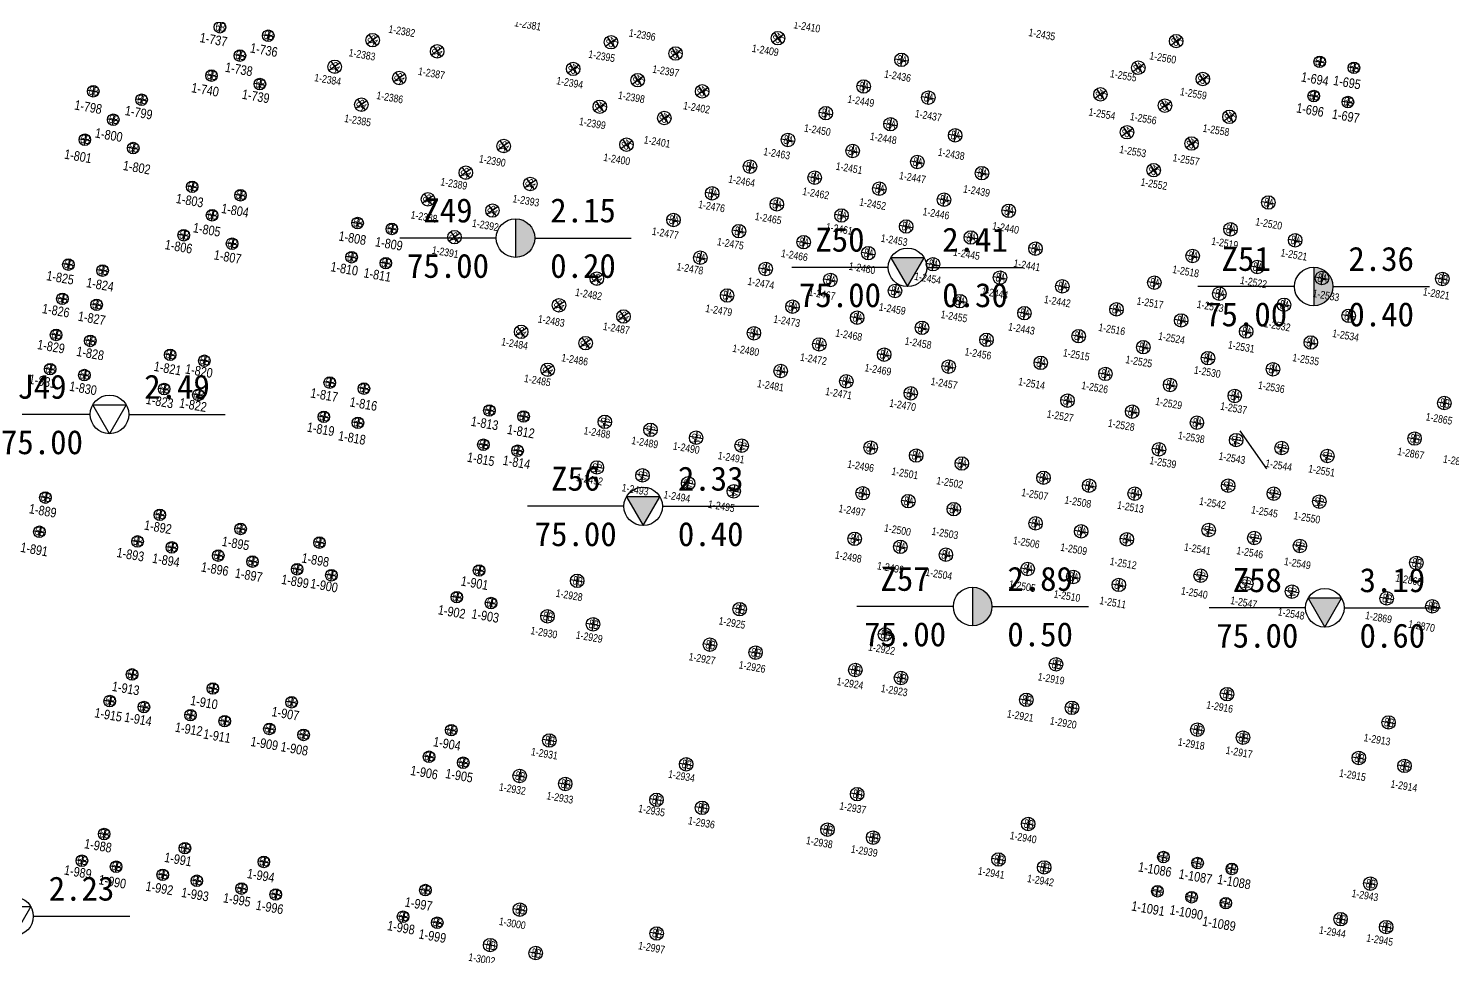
# Model space of a CAD drawing. Header units: millimetres. Extents: x 274830 to 6381169, y -2686084 to 432211.
# Drawn here: x 275104 to 275177.8, y 143303 to 143351.1 of the extents above; entities that cross this region are included whole.
import ezdxf
from ezdxf.enums import TextEntityAlignment as Align

# ---------------------------------------------------------------- set-up
doc = ezdxf.new("R2010")
doc.units = ezdxf.units.MM
doc.linetypes.add('DASHED2', pattern=[0.375, 0.25, -0.125])
for name, color, linetype in [('00-TKSXK', 7, 'Continuous'), ('800桩', 7, 'Continuous'), ('HOLE', 1, 'Continuous'), ('S-FUND-PILE', 11, 'Continuous')]:
    doc.layers.add(name, color=color, linetype=linetype)
doc.layers.add('_0', color=7, linetype='Continuous', lineweight=9)
doc.layers.add('ZBH', color=3, linetype='DASHED2', lineweight=20)
doc.styles.add('ST', font='')
doc.styles.add('ZBH', font='Arial', dxfattribs={"width": 0.8})
doc.styles.add('黑体', font='', dxfattribs={"width": 0.8})
doc.styles.get('ST').set_extended_font_data('SimSun')
doc.styles.get('黑体').set_extended_font_data('Microsoft YaHei')

# ---------------------------------------------------------------- blocks, each defined once
blk = doc.blocks.new('20221107.10265900')
at = {"layer": 'S-FUND-PILE'}
for p, q in [((555, 905), (555, 205)), ((205, 555), (905, 555))]:
    blk.add_line(p, q, dxfattribs=at)
blk.add_circle((555, 555), 350, dxfattribs=at)
at = {"layer": 'S-FUND-PILE', "style": '黑体', "width": 0.7}
blk.add_text('8A', height=450, dxfattribs=at).set_placement((342, 342))
blk = doc.blocks.new('456855')
at = {"layer": 'S-FUND-PILE'}
for p, q in [((895805, 756805), (895805, 756205)), ((897605, 756805), (897605, 756205)), ((888043, 756037), (888538, 756532)), ((888043, 756532), (888538, 756037)), ((895505, 756505), (896105, 756505)), ((897305, 756505), (897905, 756505)), ((886346, 754340), (886841, 754835)), ((886346, 754835), (886841, 754340)), ((889740, 754340), (890235, 754835)), ((889740, 754835), (890235, 754340)), ((895505, 754705), (896105, 754705)), ((895805, 755005), (895805, 754405)), ((897305, 754705), (897905, 754705)), ((897605, 755005), (897605, 754405)), ((867678, 752643), (868173, 753138)), ((867678, 753138), (868173, 752643)), ((874431, 753233), (874431, 752533)), ((884649, 752643), (885143, 753138)), ((884649, 753138), (885143, 752643)), ((888043, 752643), (888538, 753138)), ((888043, 753138), (888538, 752643)), ((891437, 752643), (891932, 753138)), ((891437, 753138), (891932, 752643)), ((874081, 752883), (874781, 752883)), ((872734, 751536), (872734, 750836)), ((876136, 751543), (876136, 750843)), ((859193, 750946), (859688, 751441)), ((859193, 751441), (859688, 750946)), ((862587, 750946), (863082, 751441)), ((862587, 751441), (863082, 750946)), ((872384, 751186), (873084, 751186)), ((875786, 751193), (876486, 751193)), ((886346, 750946), (886841, 751441)), ((886346, 751441), (886841, 750946)), ((889740, 750946), (890235, 751441)), ((889740, 751441), (890235, 750946)), ((846995, 749426), (847490, 748931)), ((847490, 749426), (846995, 748931)), ((850390, 749426), (850885, 748931)), ((850885, 749426), (850390, 748931)), ((857496, 749249), (857991, 749744)), ((857496, 749744), (857991, 749249)), ((860890, 749249), (861385, 749744)), ((860890, 749744), (861385, 749249)), ((864284, 749249), (864779, 749744)), ((864284, 749744), (864779, 749249)), ((870688, 749483), (871388, 749483)), ((871038, 749833), (871038, 749133)), ((874089, 749496), (874789, 749496)), ((874439, 749846), (874439, 749146)), ((877490, 749503), (878190, 749503)), ((877840, 749853), (877840, 749153)), ((888043, 749249), (888538, 749744)), ((888043, 749744), (888538, 749249)), ((839332, 748777), (839332, 748177)), ((841877, 748777), (841877, 748177)), ((894086, 748863), (894786, 748863)), ((894436, 749213), (894436, 748513)), ((841577, 748477), (842177, 748477)), ((859193, 747552), (859688, 748047)), ((859193, 748047), (859688, 747552)), ((862587, 747552), (863082, 748047)), ((862587, 748047), (863082, 747552)), ((869341, 748131), (869341, 747431)), ((872742, 748143), (872742, 747443)), ((876143, 748156), (876143, 747456)), ((879545, 748164), (879545, 747464)), ((840305, 747205), (840905, 747205)), ((840605, 747505), (840605, 746905)), ((845298, 747729), (845793, 747234)), ((845793, 747729), (845298, 747234)), ((848692, 747729), (849187, 747234)), ((849187, 747729), (848692, 747234)), ((868991, 747781), (869691, 747781)), ((872392, 747793), (873092, 747793)), ((875793, 747806), (876493, 747806)), ((879195, 747814), (879895, 747814)), ((892390, 747161), (893090, 747161)), ((892740, 747511), (892740, 746811)), ((895791, 747174), (896491, 747174)), ((896141, 747524), (896141, 746824)), ((867645, 746428), (867645, 745728)), ((871046, 746441), (871046, 745741)), ((874447, 746454), (874447, 745754)), ((877848, 746467), (877848, 745767)), ((881249, 746474), (881249, 745774)), ((903654, 746512), (904354, 746512)), ((904004, 746862), (904004, 746162)), ((839032, 745932), (839632, 745932)), ((839332, 746232), (839332, 745632)), ((841577, 745932), (842177, 745932)), ((841877, 746232), (841877, 745632)), ((846995, 746032), (847490, 745537)), ((847490, 746032), (846995, 745537)), ((860890, 745855), (861385, 746350)), ((860890, 746350), (861385, 745855)), ((867295, 746078), (867995, 746078)), ((870696, 746091), (871396, 746091)), ((874097, 746104), (874797, 746104)), ((877498, 746117), (878198, 746117)), ((880899, 746124), (881599, 746124)), ((891043, 745808), (891043, 745108)), ((894444, 745821), (894444, 745121)), ((897845, 745834), (897845, 745134)), ((854632, 745184), (855127, 744689)), ((855127, 745184), (854632, 744689)), ((890693, 745458), (891393, 745458)), ((894094, 745471), (894794, 745471)), ((897495, 745484), (898195, 745484)), ((833433, 744377), (833433, 743777)), ((835978, 744377), (835978, 743777)), ((865598, 744376), (866298, 744376)), ((865948, 744726), (865948, 744026)), ((868999, 744389), (869699, 744389)), ((869349, 744739), (869349, 744039)), ((872400, 744401), (873100, 744401)), ((872750, 744751), (872750, 744051)), ((875801, 744414), (876501, 744414)), ((876151, 744764), (876151, 744064)), ((879202, 744427), (879902, 744427)), ((879552, 744777), (879552, 744077)), ((882604, 744435), (883304, 744435)), ((882954, 744785), (882954, 744085)), ((899549, 744144), (899549, 743444)), ((833133, 744077), (833733, 744077)), ((835678, 744077), (836278, 744077)), ((852935, 743486), (853430, 742991)), ((853430, 743486), (852935, 742991)), ((856329, 743487), (856824, 742992)), ((856824, 743487), (856329, 742992)), ((888979, 743756), (889679, 743756)), ((889329, 744106), (889329, 743406)), ((892397, 743769), (893097, 743769)), ((892747, 744119), (892747, 743419)), ((895798, 743782), (896498, 743782)), ((896148, 744132), (896148, 743432)), ((899199, 743794), (899899, 743794)), ((834406, 742804), (835006, 742804)), ((834706, 743104), (834706, 742504)), ((863862, 742673), (864562, 742673)), ((864212, 743023), (864212, 742323)), ((867302, 742686), (868002, 742686)), ((867652, 743036), (867652, 742336)), ((870704, 742699), (871404, 742699)), ((871054, 743049), (871054, 742349)), ((874105, 742712), (874805, 742712)), ((874455, 743062), (874455, 742362)), ((877506, 742725), (878206, 742725)), ((877856, 743075), (877856, 742375)), ((881398, 742991), (881398, 742291)), ((884308, 742745), (885008, 742745)), ((884658, 743095), (884658, 742395)), ((881048, 742641), (881748, 742641)), ((887282, 742053), (887982, 742053)), ((887632, 742403), (887632, 741703)), ((890683, 742066), (891383, 742066)), ((891033, 742416), (891033, 741716)), ((894102, 742079), (894802, 742079)), ((894452, 742429), (894452, 741729)), ((897503, 742092), (898203, 742092)), ((897853, 742442), (897853, 741742)), ((833133, 741532), (833733, 741532)), ((833433, 741832), (833433, 741232)), ((835678, 741532), (836278, 741532)), ((835978, 741832), (835978, 741232)), ((851238, 741789), (851733, 741294)), ((851733, 741789), (851238, 741294)), ((854632, 741789), (855127, 741294)), ((855127, 741789), (854632, 741294)), ((865917, 741334), (865917, 740634)), ((869357, 741346), (869357, 740646)), ((872758, 741359), (872758, 740659)), ((876159, 741372), (876159, 740672)), ((879561, 741430), (879561, 740730)), ((882962, 741392), (882962, 740692)), ((865567, 740984), (866267, 740984)), ((869007, 740996), (869707, 740996)), ((872408, 741009), (873108, 741009)), ((875809, 741022), (876509, 741022)), ((879211, 741080), (879911, 741080)), ((882612, 741042), (883312, 741042)), ((885936, 740701), (885936, 740001)), ((889337, 740714), (889337, 740014)), ((892738, 740727), (892738, 740027)), ((896156, 740739), (896156, 740039)), ((905204, 740540), (905204, 739840)), ((839032, 740077), (839632, 740077)), ((839332, 740377), (839332, 739777)), ((841577, 740077), (842177, 740077)), ((841877, 740377), (841877, 739777)), ((848104, 740005), (848104, 739405)), ((849904, 740005), (849904, 739405)), ((852935, 740092), (853430, 739597)), ((853430, 740092), (852935, 739597)), ((877864, 739728), (877864, 739028)), ((885586, 740351), (886286, 740351)), ((888987, 740364), (889687, 740364)), ((892388, 740377), (893088, 740377)), ((895806, 740389), (896506, 740389)), ((904854, 740190), (905554, 740190)), ((840605, 739105), (840605, 738505)), ((847804, 739705), (848404, 739705)), ((849604, 739705), (850204, 739705)), ((860572, 739244), (861067, 738749)), ((861067, 739244), (860572, 738749)), ((867271, 739294), (867971, 739294)), ((867621, 739644), (867621, 738944)), ((870711, 739307), (871411, 739307)), ((871061, 739657), (871061, 738957)), ((874112, 739320), (874812, 739320)), ((874462, 739670), (874462, 738970)), ((877514, 739378), (878214, 739378)), ((880915, 739340), (881615, 739340)), ((881265, 739690), (881265, 738990)), ((884239, 738998), (884239, 738298)), ((887640, 739011), (887640, 738311)), ((891041, 739024), (891041, 738324)), ((894442, 739037), (894442, 738337)), ((840305, 738805), (840905, 738805)), ((883889, 738648), (884589, 738648)), ((887290, 738661), (887990, 738661)), ((890691, 738674), (891391, 738674)), ((894092, 738687), (894792, 738687)), ((904004, 738462), (904004, 737762)), ((839032, 737532), (839632, 737532)), ((839332, 737832), (839332, 737232)), ((841577, 737532), (842177, 737532)), ((841877, 737832), (841877, 737232)), ((847804, 737905), (848404, 737905)), ((848104, 738205), (848104, 737605)), ((849604, 737905), (850204, 737905)), ((849904, 738205), (849904, 737605)), ((858875, 737547), (859370, 737052)), ((859370, 737547), (858875, 737052)), ((862269, 737547), (862764, 737052)), ((862764, 737547), (862269, 737052)), ((868976, 737604), (869676, 737604)), ((869326, 737954), (869326, 737254)), ((872416, 737617), (873116, 737617)), ((872766, 737967), (872766, 737267)), ((875817, 737675), (876517, 737675)), ((876167, 738025), (876167, 737325)), ((879218, 737638), (879918, 737638)), ((879568, 737988), (879568, 737288)), ((903654, 738112), (904354, 738112)), ((885593, 736959), (886293, 736959)), ((885943, 737309), (885943, 736609)), ((888994, 736972), (889694, 736972)), ((889344, 737322), (889344, 736622)), ((892396, 736985), (893096, 736985)), ((892746, 737335), (892746, 736635)), ((894904, 736794), (894904, 736094)), ((895007, 736941), (896704, 735244)), ((897304, 736794), (897304, 736094)), ((899705, 736794), (899705, 736094)), ((871030, 736265), (871030, 735565)), ((874471, 736323), (874471, 735623)), ((877872, 736285), (877872, 735585)), ((895254, 736444), (894554, 736444)), ((897654, 736444), (896954, 736444)), ((900055, 736444), (899355, 736444)), ((833704, 735305), (833704, 734705)), ((835504, 735305), (835504, 734705)), ((857177, 735849), (857672, 735354)), ((857672, 735849), (857177, 735354)), ((860572, 735850), (861067, 735355)), ((861067, 735850), (860572, 735355)), ((870680, 735915), (871380, 735915)), ((874121, 735973), (874821, 735973)), ((877522, 735935), (878222, 735935)), ((891049, 735632), (891049, 734932)), ((833404, 735005), (834004, 735005)), ((835204, 735005), (835804, 735005)), ((890699, 735282), (891399, 735282)), ((858874, 734152), (859369, 733657)), ((859369, 734152), (858874, 733657)), ((895254, 734044), (894554, 734044)), ((894904, 734394), (894904, 733694)), ((897654, 734044), (896954, 734044)), ((897304, 734394), (897304, 733694)), ((900055, 734044), (899355, 734044)), ((899705, 734394), (899705, 733694)), ((833404, 733205), (834004, 733205)), ((833704, 733505), (833704, 732905)), ((835204, 733205), (835804, 733205)), ((835504, 733505), (835504, 732905)), ((876304, 733155), (876304, 732455)), ((878704, 733155), (878704, 732455)), ((881104, 733155), (881104, 732455)), ((885404, 733155), (885404, 732455)), ((887804, 733155), (887804, 732455)), ((890204, 733155), (890204, 732455)), ((875954, 732805), (876654, 732805)), ((878354, 732805), (879054, 732805)), ((880754, 732805), (881454, 732805)), ((885054, 732805), (885754, 732805)), ((887454, 732805), (888154, 732805)), ((889854, 732805), (890554, 732805)), ((833704, 731605), (833704, 731005)), ((835504, 731605), (835504, 731005)), ((839704, 731605), (839704, 731005)), ((841504, 731605), (841504, 731005)), ((848104, 731605), (848104, 731005)), ((849904, 731605), (849904, 731005)), ((856504, 731605), (856504, 731005)), ((858304, 731605), (858304, 731005)), ((894654, 731605), (893954, 731605)), ((894304, 731955), (894304, 731255)), ((897054, 731605), (896354, 731605)), ((896704, 731955), (896704, 731255)), ((899455, 731605), (898755, 731605)), ((899105, 731955), (899105, 731255)), ((904854, 731779), (905554, 731779)), ((905204, 732129), (905204, 731429)), ((833404, 731305), (834004, 731305)), ((835204, 731305), (835804, 731305)), ((839404, 731305), (840004, 731305)), ((841204, 731305), (841804, 731305)), ((847804, 731305), (848404, 731305)), ((849604, 731305), (850204, 731305)), ((856204, 731305), (856804, 731305)), ((858004, 731305), (858604, 731305)), ((875954, 730405), (876654, 730405)), ((876304, 730755), (876304, 730055)), ((878354, 730405), (879054, 730405)), ((878704, 730755), (878704, 730055)), ((880754, 730405), (881454, 730405)), ((881104, 730755), (881104, 730055)), ((885054, 730405), (885754, 730405)), ((885404, 730755), (885404, 730055)), ((887454, 730405), (888154, 730405)), ((887804, 730755), (887804, 730055)), ((889854, 730405), (890554, 730405)), ((890204, 730755), (890204, 730055)), ((833404, 729505), (834004, 729505)), ((833704, 729805), (833704, 729205)), ((835204, 729505), (835804, 729505)), ((835504, 729805), (835504, 729205)), ((839404, 729505), (840004, 729505)), ((839704, 729805), (839704, 729205)), ((841204, 729505), (841804, 729505)), ((841504, 729805), (841504, 729205)), ((847804, 729505), (848404, 729505)), ((848104, 729805), (848104, 729205)), ((849604, 729505), (850204, 729505)), ((849904, 729805), (849904, 729205)), ((856204, 729505), (856804, 729505)), ((856504, 729805), (856504, 729205)), ((858004, 729505), (858604, 729505)), ((858304, 729805), (858304, 729205)), ((894304, 729555), (894304, 728855)), ((896704, 729555), (896704, 728855)), ((899105, 729555), (899105, 728855)), ((903654, 729701), (904354, 729701)), ((904004, 730051), (904004, 729351)), ((906054, 729701), (906754, 729701)), ((906404, 730051), (906404, 729351)), ((894654, 729205), (893954, 729205)), ((897054, 729205), (896354, 729205)), ((899455, 729205), (898755, 729205)), ((875954, 728005), (876654, 728005)), ((876304, 728355), (876304, 727655)), ((878354, 728005), (879054, 728005)), ((878704, 728355), (878704, 727655)), ((880754, 728005), (881454, 728005)), ((881104, 728355), (881104, 727655)), ((885054, 728005), (885754, 728005)), ((885404, 728355), (885404, 727655)), ((887454, 728005), (888154, 728005)), ((887804, 728355), (887804, 727655)), ((889854, 728005), (890554, 728005)), ((890204, 728355), (890204, 727655)), ((862504, 723740), (862504, 723040)), ((871055, 723740), (871055, 723040)), ((878705, 723740), (878705, 723040)), ((887704, 723740), (887704, 723040)), ((896704, 723740), (896704, 723040)), ((905204, 723735), (905204, 723035)), ((834304, 722905), (834904, 722905)), ((834604, 723205), (834604, 722605)), ((840304, 723044), (840904, 723044)), ((840604, 723344), (840604, 722744)), ((844554, 723039), (845154, 723039)), ((844854, 723339), (844854, 722739)), ((848704, 723044), (849304, 723044)), ((849004, 723344), (849004, 722744)), ((857104, 723044), (857704, 723044)), ((857404, 723344), (857404, 722744)), ((862154, 723390), (862854, 723390)), ((870705, 723390), (871405, 723390)), ((878355, 723390), (879055, 723390)), ((887354, 723390), (888054, 723390)), ((896354, 723390), (897054, 723390)), ((904854, 723385), (905554, 723385)), ((834604, 721405), (834604, 720805)), ((839404, 721485), (840004, 721485)), ((839704, 721785), (839704, 721185)), ((841204, 721485), (841804, 721485)), ((841504, 721785), (841504, 721185)), ((843654, 721479), (844254, 721479)), ((843954, 721779), (843954, 721179)), ((845454, 721479), (846054, 721479)), ((845754, 721779), (845754, 721179)), ((847804, 721485), (848404, 721485)), ((848104, 721785), (848104, 721185)), ((849604, 721485), (850204, 721485)), ((849904, 721785), (849904, 721185)), ((856204, 721485), (856804, 721485)), ((856504, 721785), (856504, 721185)), ((858004, 721485), (858604, 721485)), ((858304, 721785), (858304, 721185)), ((860954, 721312), (861654, 721312)), ((861304, 721662), (861304, 720962)), ((863354, 721312), (864054, 721312)), ((863704, 721662), (863704, 720962)), ((869505, 721312), (870205, 721312)), ((869855, 721662), (869855, 720962)), ((871905, 721312), (872605, 721312)), ((872255, 721662), (872255, 720962)), ((877155, 721312), (877855, 721312)), ((877505, 721662), (877505, 720962)), ((879555, 721312), (880255, 721312)), ((879905, 721662), (879905, 720962)), ((886154, 721312), (886854, 721312)), ((886504, 721662), (886504, 720962)), ((888554, 721312), (889254, 721312)), ((888904, 721662), (888904, 720962)), ((895154, 721312), (895854, 721312)), ((895504, 721662), (895504, 720962)), ((897554, 721312), (898254, 721312)), ((897904, 721662), (897904, 720962)), ((903654, 721306), (904354, 721306)), ((904004, 721656), (904004, 720956)), ((906054, 721306), (906754, 721306)), ((906404, 721656), (906404, 720956)), ((834304, 721105), (834904, 721105)), ((840304, 714644), (840904, 714644)), ((840604, 714944), (840604, 714344)), ((844555, 714644), (845155, 714644)), ((844855, 714944), (844855, 714344)), ((848704, 714644), (849304, 714644)), ((849004, 714944), (849004, 714344)), ((857105, 714644), (857705, 714644)), ((857405, 714944), (857405, 714344)), ((862154, 714990), (862854, 714990)), ((862504, 715340), (862504, 714640)), ((869354, 714990), (870054, 714990)), ((869704, 715340), (869704, 714640)), ((878354, 714990), (879054, 714990)), ((878704, 715340), (878704, 714640)), ((887354, 714990), (888054, 714990)), ((887704, 715340), (887704, 714640)), ((894904, 714205), (894904, 714805)), ((896704, 714205), (896704, 714805)), ((898504, 714205), (898504, 714805)), ((905354, 714990), (906054, 714990)), ((905704, 715340), (905704, 714640)), ((894604, 714505), (895204, 714505)), ((896404, 714505), (897004, 714505)), ((898204, 714505), (898804, 714505)), ((839704, 713385), (839704, 712785)), ((841504, 713385), (841504, 712785)), ((843955, 713385), (843955, 712785)), ((845755, 713385), (845755, 712785)), ((848104, 713385), (848104, 712785)), ((849904, 713385), (849904, 712785)), ((856505, 713385), (856505, 712785)), ((858305, 713385), (858305, 712785)), ((861304, 713262), (861304, 712562)), ((863704, 713262), (863704, 712562)), ((868504, 713262), (868504, 712562)), ((870904, 713262), (870904, 712562)), ((877504, 713262), (877504, 712562)), ((879904, 713262), (879904, 712562)), ((886504, 713262), (886504, 712562)), ((888904, 713262), (888904, 712562)), ((904504, 713262), (904504, 712562)), ((906904, 713262), (906904, 712562)), ((839404, 713085), (840004, 713085)), ((841204, 713085), (841804, 713085)), ((843655, 713085), (844255, 713085)), ((845455, 713085), (846055, 713085)), ((847804, 713085), (848404, 713085)), ((849604, 713085), (850204, 713085)), ((856205, 713085), (856805, 713085)), ((858005, 713085), (858605, 713085)), ((860954, 712912), (861654, 712912)), ((863354, 712912), (864054, 712912)), ((868154, 712912), (868854, 712912)), ((870554, 712912), (871254, 712912)), ((877154, 712912), (877854, 712912)), ((879554, 712912), (880254, 712912)), ((886154, 712912), (886854, 712912)), ((888554, 712912), (889254, 712912)), ((894604, 712705), (895204, 712705)), ((894904, 712405), (894904, 713005)), ((896404, 712705), (897004, 712705)), ((896704, 712405), (896704, 713005)), ((898204, 712705), (898804, 712705)), ((898504, 712405), (898504, 713005)), ((904154, 712912), (904854, 712912)), ((906554, 712912), (907254, 712912)), ((840604, 706544), (840604, 705944)), ((844854, 706544), (844854, 705944)), ((849004, 706544), (849004, 705944)), ((857505, 706544), (857505, 705944)), ((840304, 706244), (840904, 706244)), ((844554, 706244), (845154, 706244)), ((848704, 706244), (849304, 706244)), ((857205, 706244), (857805, 706244)), ((862154, 706090), (862854, 706090)), ((862504, 706440), (862504, 705740)), ((869354, 706090), (870054, 706090)), ((869704, 706440), (869704, 705740)), ((839404, 704685), (840004, 704685)), ((839704, 704985), (839704, 704385)), ((841204, 704685), (841804, 704685)), ((841504, 704985), (841504, 704385)), ((843654, 704685), (844254, 704685)), ((843954, 704985), (843954, 704385)), ((845454, 704685), (846054, 704685)), ((845754, 704985), (845754, 704385)), ((847804, 704685), (848404, 704685)), ((848104, 704985), (848104, 704385)), ((849604, 704685), (850204, 704685)), ((849904, 704985), (849904, 704385)), ((856305, 704685), (856905, 704685)), ((856605, 704985), (856605, 704385)), ((858105, 704685), (858705, 704685)), ((858405, 704985), (858405, 704385)), ((861304, 704362), (861304, 703662)), ((863704, 704362), (863704, 703662)), ((860954, 704012), (861654, 704012)), ((863354, 704012), (864054, 704012))]:
    blk.add_line(p, q, dxfattribs=at)
for centre, radius in [((895805, 756505), 300), ((897605, 756505), 300), ((888290, 756285), 350), ((886593, 754588), 350), ((889987, 754588), 350), ((895805, 754705), 300), ((897605, 754705), 300), ((867925, 752891), 350), ((874431, 752883), 350), ((884896, 752891), 350), ((888290, 752891), 350), ((891684, 752891), 350), ((859440, 751194), 350), ((862834, 751194), 350), ((872734, 751186), 350), ((876136, 751193), 350), ((886593, 751194), 350), ((889987, 751194), 350), ((847243, 749179), 350), ((850637, 749179), 350), ((857743, 749496), 350), ((861137, 749496), 350), ((864531, 749496), 350), ((871038, 749483), 350), ((874439, 749496), 350), ((877840, 749503), 350), ((888290, 749496), 350), ((839332, 748477), 300), ((841877, 748477), 300), ((894436, 748863), 350), ((859440, 747799), 350), ((862834, 747799), 350), ((869341, 747781), 350), ((872742, 747793), 350), ((876143, 747806), 350), ((879545, 747814), 350), ((840605, 747205), 300), ((845545, 747481), 350), ((848940, 747481), 350), ((892740, 747161), 350), ((896141, 747174), 350), ((861137, 746102), 350), ((867645, 746078), 350), ((871046, 746091), 350), ((874447, 746104), 350), ((877848, 746117), 350), ((881249, 746124), 350), ((904004, 746512), 350), ((839332, 745932), 300), ((841877, 745932), 300), ((847243, 745784), 350), ((891043, 745458), 350), ((894444, 745471), 350), ((897845, 745484), 350), ((854880, 744936), 350), ((833433, 744077), 300), ((835978, 744077), 300), ((865948, 744376), 350), ((869349, 744389), 350), ((872750, 744401), 350), ((876151, 744414), 350), ((879552, 744427), 350), ((882954, 744435), 350), ((899549, 743794), 350), ((853183, 743239), 350), ((856577, 743239), 350), ((889329, 743756), 350), ((892747, 743769), 350), ((896148, 743782), 350), ((834706, 742804), 300), ((864212, 742673), 350), ((867652, 742686), 350), ((871054, 742699), 350), ((874455, 742712), 350), ((877856, 742725), 350), ((881398, 742641), 350), ((884658, 742745), 350), ((887632, 742053), 350), ((891033, 742066), 350), ((894452, 742079), 350), ((897853, 742092), 350), ((833433, 741532), 300), ((835978, 741532), 300), ((851485, 741541), 350), ((854880, 741542), 350), ((865917, 740984), 350), ((869357, 740996), 350), ((872758, 741009), 350), ((876159, 741022), 350), ((879561, 741080), 350), ((882962, 741042), 350), ((885936, 740351), 350), ((889337, 740364), 350), ((892738, 740377), 350), ((896156, 740389), 350), ((905204, 740190), 350), ((839332, 740077), 300), ((841877, 740077), 300), ((848104, 739705), 300), ((849904, 739705), 300), ((853182, 739844), 350), ((877864, 739378), 350), ((840605, 738805), 300), ((860820, 738997), 350), ((867621, 739294), 350), ((871061, 739307), 350), ((874462, 739320), 350), ((881265, 739340), 350), ((884239, 738648), 350), ((887640, 738661), 350), ((891041, 738674), 350), ((894442, 738687), 350), ((904004, 738112), 350), ((839332, 737532), 300), ((841877, 737532), 300), ((848104, 737905), 300), ((849904, 737905), 300), ((859122, 737299), 350), ((862517, 737299), 350), ((869326, 737604), 350), ((872766, 737617), 350), ((876167, 737675), 350), ((879568, 737638), 350), ((885943, 736959), 350), ((889344, 736972), 350), ((892746, 736985), 350), ((894904, 736444), 350), ((897304, 736444), 350), ((899705, 736444), 350), ((871030, 735915), 350), ((874471, 735973), 350), ((877872, 735935), 350), ((833704, 735005), 300), ((835504, 735005), 300), ((857425, 735602), 350), ((860819, 735602), 350), ((891049, 735282), 350), ((859122, 733905), 350), ((894904, 734044), 350), ((897304, 734044), 350), ((899705, 734044), 350), ((833704, 733205), 300), ((835504, 733205), 300), ((876304, 732805), 350), ((878704, 732805), 350), ((881104, 732805), 350), ((885404, 732805), 350), ((887804, 732805), 350), ((890204, 732805), 350), ((833704, 731305), 300), ((835504, 731305), 300), ((839704, 731305), 300), ((841504, 731305), 300), ((848104, 731305), 300), ((849904, 731305), 300), ((856504, 731305), 300), ((858304, 731305), 300), ((894304, 731605), 350), ((896704, 731605), 350), ((899105, 731605), 350), ((905204, 731779), 350), ((876304, 730405), 350), ((878704, 730405), 350), ((881104, 730405), 350), ((885404, 730405), 350), ((887804, 730405), 350), ((890204, 730405), 350), ((833704, 729505), 300), ((835504, 729505), 300), ((839704, 729505), 300), ((841504, 729505), 300), ((848104, 729505), 300), ((849904, 729505), 300), ((856504, 729505), 300), ((858304, 729505), 300), ((894304, 729205), 350), ((896704, 729205), 350), ((899105, 729205), 350), ((904004, 729701), 350), ((906404, 729701), 350), ((876304, 728005), 350), ((878704, 728005), 350), ((881104, 728005), 350), ((885404, 728005), 350), ((887804, 728005), 350), ((890204, 728005), 350), ((862504, 723390), 350), ((871055, 723390), 350), ((878705, 723390), 350), ((887704, 723390), 350), ((896704, 723390), 350), ((905204, 723385), 350), ((834604, 722905), 300), ((840604, 723044), 300), ((844854, 723039), 300), ((849004, 723044), 300), ((857404, 723044), 300), ((834604, 721105), 300), ((839704, 721485), 300), ((841504, 721485), 300), ((843954, 721479), 300), ((845754, 721479), 300), ((848104, 721485), 300), ((849904, 721485), 300), ((856504, 721485), 300), ((858304, 721485), 300), ((861304, 721312), 350), ((863704, 721312), 350), ((869855, 721312), 350), ((872255, 721312), 350), ((877505, 721312), 350), ((879905, 721312), 350), ((886504, 721312), 350), ((888904, 721312), 350), ((895504, 721312), 350), ((897904, 721312), 350), ((904004, 721306), 350), ((906404, 721306), 350), ((840604, 714644), 300), ((844855, 714644), 300), ((849004, 714644), 300), ((857405, 714644), 300), ((862504, 714990), 350), ((869704, 714990), 350), ((878704, 714990), 350), ((887704, 714990), 350), ((894904, 714505), 300), ((896704, 714505), 300), ((898504, 714505), 300), ((905704, 714990), 350), ((839704, 713085), 300), ((841504, 713085), 300), ((843955, 713085), 300), ((845755, 713085), 300), ((848104, 713085), 300), ((849904, 713085), 300), ((856505, 713085), 300), ((858305, 713085), 300), ((861304, 712912), 350), ((863704, 712912), 350), ((868504, 712912), 350), ((870904, 712912), 350), ((877504, 712912), 350), ((879904, 712912), 350), ((886504, 712912), 350), ((888904, 712912), 350), ((904504, 712912), 350), ((906904, 712912), 350), ((894904, 712705), 300), ((896704, 712705), 300), ((898504, 712705), 300), ((840604, 706244), 300), ((844854, 706244), 300), ((849004, 706244), 300), ((857505, 706244), 300), ((862504, 706090), 350), ((869704, 706090), 350), ((839704, 704685), 300), ((841504, 704685), 300), ((843954, 704685), 300), ((845754, 704685), 300), ((848104, 704685), 300), ((849904, 704685), 300), ((856605, 704685), 300), ((858405, 704685), 300), ((861304, 704012), 350), ((863704, 704012), 350)]:
    blk.add_circle(centre, radius, dxfattribs=at)
at = {"layer": '800桩', "xscale": 0.9999978000000003, "yscale": 0.9999978000000003, "zscale": 0.9999978000000003, "rotation": 270}
for p in [(861948, 732310), (864349, 732310), (866749, 732310), (869150, 732310), (861948, 729910), (864349, 729910), (866749, 729910), (869150, 729910)]:
    blk.add_blockref('20221107.10265900', p, dxfattribs=at)
at = {"layer": 'S-FUND-PILE', "style": '黑体', "width": 0.7}
for s, p in [('6B', (895577, 756301)), ('6B', (897377, 756301)), ('6B', (895577, 754501)), ('6B', (897377, 754501)), ('8A', (874212, 752659)), ('8A', (872515, 750962)), ('8A', (875916, 750970)), ('8A', (870818, 749260)), ('8A', (874219, 749273)), ('8A', (877621, 749280)), ('6B', (839104, 748274)), ('6B', (841650, 748274)), ('8A', (894217, 748640)), ('8A', (869122, 747557)), ('8A', (872523, 747570)), ('8A', (875924, 747583)), ('8A', (879325, 747590)), ('6B', (840377, 747001)), ('8A', (892520, 746937)), ('8A', (895921, 746950)), ('8B', (903785, 746288)), ('6B', (839104, 745728)), ('6B', (841650, 745728)), ('8A', (867425, 745855)), ('8A', (870826, 745868)), ('8A', (874227, 745881)), ('8A', (877628, 745893)), ('8A', (881030, 745901)), ('8A', (890824, 745235)), ('8A', (894225, 745248)), ('8A', (897626, 745261)), ('6B', (833205, 743873)), ('6B', (835751, 743873)), ('8A', (865729, 744152)), ('8A', (869130, 744165)), ('8A', (872531, 744178)), ('8A', (875932, 744191)), ('8A', (879333, 744204)), ('8A', (882734, 744211)), ('8A', (889109, 743533)), ('8A', (892528, 743545)), ('8A', (895929, 743558)), ('8A', (899330, 743571)), ('6B', (834478, 742601)), ('8A', (863993, 742450)), ('8A', (867433, 742463)), ('8A', (870834, 742476)), ('8A', (874235, 742488)), ('8A', (877636, 742501)), ('8A', (881179, 742418)), ('8A', (884439, 742522)), ('8A', (887413, 741830)), ('8A', (890814, 741843)), ('8A', (894233, 741856)), ('8A', (897634, 741869)), ('6B', (833205, 741328)), ('6B', (835751, 741328)), ('8A', (865697, 740760)), ('8A', (869138, 740773)), ('8A', (872539, 740786)), ('8A', (875940, 740799)), ('8A', (879341, 740857)), ('8A', (882742, 740819)), ('8A', (885716, 740128)), ('8A', (889117, 740140)), ('8A', (892518, 740153)), ('8A', (895937, 740166)), ('6B', (839104, 739874)), ('6B', (841650, 739874)), ('6B', (847877, 739501)), ('6B', (849677, 739501)), ('8B', (904985, 739967)), ('6B', (840377, 738601)), ('8A', (867402, 739071)), ('8A', (870842, 739083)), ('8A', (874243, 739096)), ('8A', (877645, 739154)), ('8A', (881046, 739117)), ('8A', (884020, 738425)), ('8A', (887421, 738438)), ('8A', (890822, 738451)), ('8A', (894223, 738464)), ('8B', (903785, 737888)), ('6B', (839104, 737328)), ('6B', (841650, 737328)), ('6B', (847877, 737701)), ('6B', (849677, 737701)), ('8A', (869106, 737381)), ('8A', (872546, 737394)), ('8A', (875948, 737452)), ('8A', (879349, 737414)), ('8A', (885724, 736735)), ('8A', (889125, 736748)), ('8A', (892526, 736761)), ('8A', (870811, 735691)), ('8A', (874251, 735749)), ('8A', (877652, 735712)), ('8A', (890830, 735059)), ('6B', (833477, 734801)), ('6B', (835277, 734801)), ('6B', (833477, 733001)), ('6B', (835277, 733001)), ('8A', (876085, 732581)), ('8A', (878485, 732581)), ('8A', (880885, 732581)), ('8A', (885185, 732581)), ('8A', (887585, 732581)), ('8A', (889985, 732581)), ('8B', (904985, 731556)), ('6B', (833477, 731101)), ('6B', (835277, 731101)), ('6B', (839477, 731101)), ('6B', (841277, 731101)), ('6B', (847877, 731101)), ('6B', (849677, 731101)), ('6B', (856277, 731101)), ('6B', (858077, 731101)), ('8A', (876085, 730181)), ('8A', (878485, 730181)), ('8A', (880885, 730181)), ('8A', (885185, 730181)), ('8A', (887585, 730181)), ('8A', (889985, 730181)), ('6B', (833477, 729301)), ('6B', (835277, 729301)), ('6B', (839477, 729301)), ('6B', (841277, 729301)), ('6B', (847877, 729301)), ('6B', (849677, 729301)), ('6B', (856277, 729301)), ('6B', (858077, 729301)), ('8B', (903785, 729478)), ('8B', (906185, 729478)), ('8A', (876085, 727781)), ('8A', (878485, 727781)), ('8A', (880885, 727781)), ('8A', (885185, 727781)), ('8A', (887585, 727781)), ('8A', (889985, 727781)), ('8B', (862285, 723167)), ('8B', (870835, 723167)), ('8B', (878485, 723167)), ('8B', (887485, 723167)), ('8B', (896485, 723167)), ('8B', (904985, 723161)), ('6B', (834377, 722701)), ('6B', (840376, 722841)), ('6B', (844627, 722835)), ('6B', (848777, 722841)), ('6B', (857177, 722841)), ('6B', (834377, 720901)), ('6B', (839476, 721281)), ('6B', (841276, 721281)), ('6B', (843727, 721276)), ('6B', (845527, 721276)), ('6B', (847877, 721281)), ('6B', (849677, 721281)), ('6B', (856277, 721281)), ('6B', (858077, 721281)), ('8B', (861085, 721088)), ('8B', (863485, 721088)), ('8B', (869635, 721088)), ('8B', (872035, 721088)), ('8B', (877285, 721088)), ('8B', (879685, 721088)), ('8B', (886285, 721088)), ('8B', (888685, 721088)), ('8B', (895285, 721088)), ('8B', (897685, 721088)), ('8B', (903785, 721083)), ('8B', (906185, 721083)), ('6B', (840376, 714441)), ('6B', (844627, 714441)), ('6B', (848777, 714441)), ('6B', (857177, 714441)), ('8B', (862285, 714767)), ('8B', (869485, 714767)), ('8B', (878485, 714767)), ('8B', (887485, 714767)), ('8B', (905485, 714767)), ('6B', (839476, 712881)), ('6B', (841276, 712881)), ('6B', (843727, 712881)), ('6B', (845527, 712881)), ('6B', (847877, 712881)), ('6B', (849677, 712881)), ('6B', (856277, 712881)), ('6B', (858077, 712881)), ('8B', (861085, 712688)), ('8B', (863485, 712688)), ('8B', (868285, 712688)), ('8B', (870685, 712688)), ('8B', (877285, 712688)), ('8B', (879685, 712688)), ('8B', (886285, 712688)), ('8B', (888685, 712688)), ('8B', (904285, 712688)), ('8B', (906685, 712688)), ('6B', (840377, 706041)), ('6B', (844627, 706041)), ('6B', (848777, 706041)), ('6B', (857277, 706041)), ('8B', (862285, 705867)), ('8B', (869485, 705867)), ('6B', (839477, 704481)), ('6B', (841277, 704481)), ('6B', (843727, 704481)), ('6B', (845527, 704481)), ('6B', (847877, 704481)), ('6B', (849677, 704481)), ('6B', (856377, 704481)), ('6B', (858177, 704481)), ('8B', (861085, 703788)), ('8B', (863485, 703788))]:
    blk.add_text(s, height=450, dxfattribs=at).set_placement(p)
for s, rotation, p in [('8A', 45, (888293, 755972)), ('8A', 45, (886596, 754275)), ('8A', 45, (889990, 754275)), ('8A', 45, (867928, 752577)), ('8A', 45, (884899, 752577)), ('8A', 45, (888293, 752577)), ('8A', 45, (891687, 752577)), ('8A', 45, (859443, 750880)), ('8A', 45, (862837, 750880)), ('8A', 45, (886596, 750880)), ('8A', 45, (889990, 750880)), ('8A', 315, (846930, 749176)), ('8A', 315, (850324, 749176)), ('8A', 45, (857746, 749183)), ('8A', 45, (861140, 749183)), ('8A', 45, (864534, 749183)), ('8A', 45, (888293, 749183)), ('8A', 45, (859443, 747486)), ('8A', 45, (862837, 747486)), ('8A', 315, (845232, 747478)), ('8A', 315, (848627, 747479)), ('8A', 45, (861140, 745789)), ('8A', 315, (846929, 745781)), ('8A', 315, (854567, 744933)), ('8A', 315, (852869, 743236)), ('8A', 315, (856264, 743236)), ('8A', 315, (851172, 741539)), ('8A', 315, (854567, 741539)), ('8A', 315, (852869, 739842)), ('8A', 315, (860507, 738994)), ('8A', 315, (858809, 737296)), ('8A', 315, (862204, 737297)), ('8A', 270, (894680, 736663)), ('8A', 270, (897081, 736663)), ('8A', 270, (899481, 736663)), ('8A', 315, (857112, 735599)), ('8A', 315, (860506, 735599)), ('8A', 315, (858809, 733902)), ('8A', 270, (894680, 734263)), ('8A', 270, (897081, 734263)), ('8A', 270, (899481, 734263)), ('8A', 270, (894080, 731824)), ('8A', 270, (896481, 731824)), ('8A', 270, (898881, 731824)), ('8A', 270, (894080, 729424)), ('8A', 270, (896481, 729424)), ('8A', 270, (898881, 729424)), ('6B', 90, (895108, 714277)), ('6B', 90, (896908, 714277)), ('6B', 90, (898708, 714277)), ('6B', 90, (895108, 712477)), ('6B', 90, (896908, 712477)), ('6B', 90, (898708, 712477))]:
    blk.add_text(s, height=450, rotation=rotation, dxfattribs=at).set_placement(p)
blk = doc.blocks.new('H_sam_hole')
blk.add_line((0, 2), (0, -2))
at = {"const_width": 2}
blk.add_lwpolyline([(0, -1, 0.414214), (1, 0, 0.414214), (0, 1, 1)], format="xyb", dxfattribs=at)
blk.add_circle((0, 0), 2)
blk = doc.blocks.new('H_cpt_hole')
for p, q in [((-1.73, 1), (1.73, 1)), ((0, -2), (-1.73, 1)), ((1.73, 1), (0, -2))]:
    blk.add_line(p, q)
blk.add_circle((0, 0), 2)
blk = doc.blocks.new('H_spt_hole')
blk.add_hatch(color=256).paths.add_polyline_path([(-1.73, 1), (0, -2), (1.73, 1)])
blk.add_lwpolyline([(0, -2), (1.73, 1), (-1.73, 1)], close=True)
blk.add_circle((0, 0), 2)
blk = doc.blocks.new('A$C7E34312C')
at = {"layer": 'HOLE', "linetype": 'Continuous'}
for points in [[(292.401, 75.606), (287.401, 75.606)], [(294.401, 75.606), (299.401, 75.606)], [(312.722, 74.088), (307.722, 74.088)], [(314.722, 74.088), (319.722, 74.088)], [(333.778, 73.093), (328.778, 73.093)], [(335.778, 73.093), (340.778, 73.093)], [(271.352, 66.465), (266.352, 66.465)], [(273.352, 66.465), (278.352, 66.465)], [(299.02, 61.7), (294.02, 61.7)], [(301.02, 61.7), (306.02, 61.7)], [(316.098, 56.507), (311.098, 56.507)], [(318.098, 56.507), (323.098, 56.507)], [(334.357, 56.439), (329.357, 56.439)], [(336.357, 56.439), (341.357, 56.439)], [(268.403, 40.449), (273.403, 40.449)]]:
    blk.add_lwpolyline(points, dxfattribs=at)
at = {"layer": 'HOLE', "xscale": 0.5, "yscale": 0.5, "zscale": 0.5}
for name, p in [('H_sam_hole', (293.401, 75.606)), ('H_spt_hole', (313.722, 74.088)), ('H_sam_hole', (334.778, 73.093)), ('H_cpt_hole', (272.352, 66.465)), ('H_spt_hole', (300.02, 61.7)), ('H_sam_hole', (317.098, 56.507)), ('H_spt_hole', (335.357, 56.439)), ('H_cpt_hole', (267.403, 40.449))]:
    blk.add_blockref(name, p, dxfattribs=at)
at = {"layer": 'HOLE', "style": 'ST'}
for s, p in [('Z49', (289.901, 77.043)), ('2.15', (296.901, 77.043)), ('Z50', (310.222, 75.525)), ('2.41', (317.222, 75.525)), ('75.00', (289.901, 74.168)), ('0.20', (296.901, 74.168)), ('Z51', (331.278, 74.53)), ('2.36', (338.278, 74.53)), ('75.00', (310.222, 72.65)), ('0.30', (317.222, 72.65)), ('75.00', (331.278, 71.655)), ('0.40', (338.278, 71.655)), ('J49', (268.852, 67.902)), ('2.49', (275.852, 67.902)), ('75.00', (268.852, 65.027)), ('Z56', (296.52, 63.137)), ('2.33', (303.52, 63.137)), ('75.00', (296.52, 60.262)), ('0.40', (303.52, 60.262)), ('Z57', (313.598, 57.944)), ('2.89', (320.598, 57.944)), ('Z58', (331.857, 57.876)), ('3.19', (338.857, 57.876)), ('75.00', (313.598, 55.069)), ('0.50', (320.598, 55.069)), ('75.00', (331.857, 55.001)), ('0.60', (338.857, 55.001)), ('2.23', (270.903, 41.886))]:
    blk.add_text(s, height=1.25, dxfattribs=at).set_placement(p, align=Align.MIDDLE_CENTER)

msp = doc.modelspace()

# ---------------------------------------------------------------- block references
at = {"layer": '00-TKSXK', "xscale": 0.001, "yscale": 0.001, "zscale": 0.001, "rotation": 350.1073988818624}
msp.add_blockref('456855', (274158.507, 142758.039), dxfattribs=at)
at = {"layer": '_0'}
msp.add_blockref('A$C7E34312C', (274835.87, 143264.654), dxfattribs=at)

# ---------------------------------------------------------------- texts
at = {"layer": 'ZBH', "style": 'ZBH', "width": 0.8}
for s, height, p in [('1-2382', 0.4, (275123.38, 143350.99)), ('1-2381', 0.4, (275129.91, 143351.324)), ('1-2396', 0.4, (275135.845, 143350.791)), ('1-2410', 0.4, (275144.381, 143351.219)), ('1-2435', 0.4, (275156.562, 143350.814)), ('1-737', 0.5, (275113.619, 143350.547)), ('1-736', 0.5, (275116.23, 143350.01)), ('1-2409', 0.4, (275142.222, 143349.995)), ('1-2383', 0.4, (275121.319, 143349.77)), ('1-2395', 0.4, (275133.744, 143349.69)), ('1-2560', 0.4, (275162.832, 143349.609)), ('1-738', 0.5, (275114.934, 143349.011)), ('1-2384', 0.4, (275119.538, 143348.477)), ('1-2387', 0.4, (275124.919, 143348.802)), ('1-2397', 0.4, (275137.06, 143348.916)), ('1-2436', 0.4, (275149.081, 143348.662)), ('1-2555', 0.4, (275160.788, 143348.684)), ('1-694', 0.5, (275170.714, 143348.506)), ('1-740', 0.5, (275113.183, 143347.949)), ('1-2394', 0.4, (275132.086, 143348.317)), ('1-2559', 0.4, (275164.418, 143347.751)), ('1-695', 0.5, (275172.379, 143348.328)), ('1-798', 0.5, (275107.122, 143347.053)), ('1-739', 0.5, (275115.807, 143347.609)), ('1-2386', 0.4, (275122.756, 143347.551)), ('1-2398', 0.4, (275135.282, 143347.563)), ('1-2402', 0.4, (275138.662, 143347.023)), ('1-2449', 0.4, (275147.178, 143347.365)), ('1-696', 0.5, (275170.466, 143346.903)), ('1-799', 0.5, (275109.741, 143346.765)), ('1-2385', 0.4, (275121.089, 143346.359)), ('1-2399', 0.4, (275133.259, 143346.205)), ('1-2437', 0.4, (275150.672, 143346.611)), ('1-2554', 0.4, (275159.677, 143346.696)), ('1-2556', 0.4, (275161.819, 143346.459)), ('1-697', 0.5, (275172.314, 143346.581)), ('1-800', 0.5, (275108.19, 143345.604)), ('1-2450', 0.4, (275144.923, 143345.862)), ('1-2558', 0.4, (275165.589, 143345.856)), ('1-2401', 0.4, (275136.616, 143345.252)), ('1-2448', 0.4, (275148.343, 143345.435)), ('1-2553', 0.4, (275161.276, 143344.754)), ('1-801', 0.5, (275106.594, 143344.506)), ('1-2390', 0.4, (275128.071, 143344.266)), ('1-2400', 0.4, (275134.525, 143344.345)), ('1-2463', 0.4, (275142.817, 143344.643)), ('1-2438', 0.4, (275151.861, 143344.614)), ('1-2557', 0.4, (275164.039, 143344.327)), ('1-802', 0.5, (275109.638, 143343.919)), ('1-2451', 0.4, (275146.571, 143343.885)), ('1-2447', 0.4, (275149.854, 143343.402)), ('1-2389', 0.4, (275126.077, 143343.074)), ('1-2464', 0.4, (275141, 143343.217)), ('1-2462', 0.4, (275144.841, 143342.579)), ('1-2439', 0.4, (275153.176, 143342.706)), ('1-2552', 0.4, (275162.373, 143343.063)), ('1-803', 0.5, (275112.384, 143342.208)), ('1-2393', 0.4, (275129.816, 143342.201)), ('1-2476', 0.4, (275139.44, 143341.903)), ('1-2452', 0.4, (275147.79, 143342.027)), ('1-804', 0.5, (275114.735, 143341.692)), ('1-2388', 0.4, (275124.531, 143341.362)), ('1-2465', 0.4, (275142.374, 143341.282)), ('1-2446', 0.4, (275151.075, 143341.532)), ('1-805', 0.5, (275113.269, 143340.693)), ('1-808', 0.5, (275120.818, 143340.26)), ('1-2392', 0.4, (275127.71, 143340.93)), ('1-2477', 0.4, (275137.038, 143340.515)), ('1-2461', 0.4, (275146.055, 143340.736)), ('1-2440', 0.4, (275154.682, 143340.789)), ('1-2520', 0.4, (275168.323, 143341.005)), ('1-806', 0.5, (275111.808, 143339.817)), ('1-809', 0.5, (275122.712, 143339.965)), ('1-2475', 0.4, (275140.416, 143339.974)), ('1-2453', 0.4, (275148.903, 143340.153)), ('1-2519', 0.4, (275166.041, 143339.999)), ('1-807', 0.5, (275114.35, 143339.285)), ('1-2391', 0.4, (275125.631, 143339.532)), ('1-2466', 0.4, (275143.736, 143339.366)), ('1-2445', 0.4, (275152.656, 143339.434)), ('1-2441', 0.4, (275155.786, 143338.854)), ('1-2521', 0.4, (275169.629, 143339.399)), ('1-825', 0.5, (275105.67, 143338.206)), ('1-810', 0.5, (275120.4, 143338.672)), ('1-811', 0.5, (275122.113, 143338.355)), ('1-2478', 0.4, (275138.318, 143338.677)), ('1-2460', 0.4, (275147.238, 143338.702)), ('1-2454', 0.4, (275150.64, 143338.177)), ('1-2518', 0.4, (275164.017, 143338.533)), ('1-824', 0.5, (275107.738, 143337.846)), ('1-2482', 0.4, (275133.063, 143337.348)), ('1-2474', 0.4, (275141.997, 143337.92)), ('1-2467', 0.4, (275145.162, 143337.358)), ('1-2444', 0.4, (275154.121, 143337.409)), ('1-2522', 0.4, (275167.534, 143337.971)), ('1-2821', 0.4, (275177.007, 143337.378)), ('1-2442', 0.4, (275157.361, 143336.98)), ('1-2517', 0.4, (275162.169, 143336.9)), ('1-2523', 0.4, (275165.288, 143336.726)), ('1-2533', 0.4, (275171.29, 143337.29)), ('1-826', 0.5, (275105.446, 143336.502)), ('1-827', 0.5, (275107.305, 143336.104)), ('1-2483', 0.4, (275131.128, 143335.966)), ('1-2479', 0.4, (275139.813, 143336.513)), ('1-2473', 0.4, (275143.335, 143335.959)), ('1-2459', 0.4, (275148.806, 143336.589)), ('1-2455', 0.4, (275152.006, 143336.199)), ('1-2487', 0.4, (275134.501, 143335.583)), ('1-2468', 0.4, (275146.553, 143335.238)), ('1-2443', 0.4, (275155.505, 143335.558)), ('1-2516', 0.4, (275160.188, 143335.53)), ('1-2532', 0.4, (275168.756, 143335.731)), ('1-2534', 0.4, (275172.307, 143335.216)), ('1-829', 0.5, (275105.194, 143334.637)), ('1-2484', 0.4, (275129.227, 143334.784)), ('1-2480', 0.4, (275141.212, 143334.446)), ('1-2458', 0.4, (275150.145, 143334.821)), ('1-2524', 0.4, (275163.284, 143335.074)), ('1-2531', 0.4, (275166.899, 143334.626)), ('1-828', 0.5, (275107.226, 143334.282)), ('1-2486', 0.4, (275132.344, 143333.958)), ('1-2472', 0.4, (275144.719, 143333.991)), ('1-2456', 0.4, (275153.251, 143334.269)), ('1-2515', 0.4, (275158.346, 143334.214)), ('1-2525', 0.4, (275161.59, 143333.862)), ('1-2535', 0.4, (275170.242, 143333.965)), ('1-821', 0.5, (275111.238, 143333.506)), ('1-820', 0.5, (275112.862, 143333.372)), ('1-2469', 0.4, (275148.063, 143333.44)), ('1-2530', 0.4, (275165.137, 143333.321)), ('1-831', 0.5, (275104.753, 143332.842)), ('1-830', 0.5, (275106.856, 143332.475)), ('1-817', 0.5, (275119.357, 143332.127)), ('1-2485', 0.4, (275130.41, 143332.884)), ('1-2481', 0.4, (275142.494, 143332.617)), ('1-2471', 0.4, (275146.025, 143332.212)), ('1-2457', 0.4, (275151.493, 143332.731)), ('1-2514', 0.4, (275156.031, 143332.72)), ('1-2526', 0.4, (275159.302, 143332.52)), ('1-2536', 0.4, (275168.458, 143332.534)), ('1-823', 0.5, (275110.825, 143331.795)), ('1-822', 0.5, (275112.554, 143331.608)), ('1-816', 0.5, (275121.392, 143331.662)), ('1-2470', 0.4, (275149.343, 143331.601)), ('1-2529', 0.4, (275163.137, 143331.695)), ('1-2537', 0.4, (275166.5, 143331.446)), ('1-813', 0.5, (275127.674, 143330.658)), ('1-2527', 0.4, (275157.509, 143331.039)), ('1-2865', 0.4, (275177.151, 143330.894)), ('1-819', 0.5, (275119.175, 143330.354)), ('1-818', 0.5, (275120.794, 143329.908)), ('1-812', 0.5, (275129.553, 143330.239)), ('1-2488', 0.4, (275133.5, 143330.177)), ('1-2528', 0.4, (275160.677, 143330.565)), ('1-2489', 0.4, (275135.976, 143329.665)), ('1-2490', 0.4, (275138.128, 143329.38)), ('1-2538', 0.4, (275164.311, 143329.931)), ('1-815', 0.5, (275127.477, 143328.797)), ('1-814', 0.5, (275129.328, 143328.638)), ('1-2491', 0.4, (275140.456, 143328.884)), ('1-2539', 0.4, (275162.836, 143328.629)), ('1-2543', 0.4, (275166.416, 143328.856)), ('1-2544', 0.4, (275168.838, 143328.485)), ('1-2867', 0.4, (275175.688, 143329.099)), ('1-2866', 0.4, (275178.054, 143328.705)), ('1-2492', 0.4, (275133.11, 143327.747)), ('1-2496', 0.4, (275147.166, 143328.443)), ('1-2501', 0.4, (275149.46, 143328.069)), ('1-2551', 0.4, (275171.065, 143328.202)), ('1-2493', 0.4, (275135.474, 143327.222)), ('1-2502', 0.4, (275151.787, 143327.586)), ('1-2494', 0.4, (275137.64, 143326.86)), ('1-2495', 0.4, (275139.944, 143326.362)), ('1-2507', 0.4, (275156.19, 143326.973)), ('1-2508', 0.4, (275158.429, 143326.583)), ('1-2513', 0.4, (275161.156, 143326.314)), ('1-2542', 0.4, (275165.407, 143326.52)), ('1-889', 0.5, (275104.766, 143326.126)), ('1-2497', 0.4, (275146.713, 143326.139)), ('1-2545', 0.4, (275168.104, 143326.076)), ('1-2550', 0.4, (275170.301, 143325.771)), ('1-892', 0.5, (275110.735, 143325.278)), ('1-2500', 0.4, (275149.077, 143325.131)), ('1-2503', 0.4, (275151.536, 143324.961)), ('1-891', 0.5, (275104.323, 143324.123)), ('1-895', 0.5, (275114.765, 143324.435)), ('1-2506', 0.4, (275155.756, 143324.484)), ('1-2509', 0.4, (275158.21, 143324.134)), ('1-2541', 0.4, (275164.626, 143324.145)), ('1-893', 0.5, (275109.311, 143323.857)), ('1-894', 0.5, (275111.152, 143323.56)), ('1-898', 0.5, (275118.898, 143323.573)), ('1-2498', 0.4, (275146.527, 143323.736)), ('1-2512', 0.4, (275160.778, 143323.401)), ('1-2546', 0.4, (275167.342, 143323.96)), ('1-2549', 0.4, (275169.809, 143323.399)), ('1-896', 0.5, (275113.687, 143323.106)), ('1-897', 0.5, (275115.443, 143322.789)), ('1-2499', 0.4, (275148.71, 143323.174)), ('1-2504', 0.4, (275151.218, 143322.84)), ('1-899', 0.5, (275117.846, 143322.464)), ('1-900', 0.5, (275119.35, 143322.249)), ('1-901', 0.5, (275127.153, 143322.378)), ('1-2505', 0.4, (275155.542, 143322.216)), ('1-2540', 0.4, (275164.465, 143321.872)), ('1-2868', 0.4, (275175.584, 143322.539)), ('1-2928', 0.4, (275132.056, 143321.75)), ('1-2510', 0.4, (275157.864, 143321.707)), ('1-2511', 0.4, (275160.242, 143321.37)), ('1-2547', 0.4, (275167.022, 143321.374)), ('1-902', 0.5, (275125.967, 143320.887)), ('1-903', 0.5, (275127.706, 143320.678)), ('1-2548', 0.4, (275169.484, 143320.787)), ('1-2869', 0.4, (275174.015, 143320.599)), ('1-2930', 0.4, (275130.746, 143319.813)), ('1-2925', 0.4, (275140.497, 143320.316)), ('1-2870', 0.4, (275176.244, 143320.149)), ('1-2929', 0.4, (275133.096, 143319.585)), ('1-2922', 0.4, (275148.255, 143318.963)), ('1-2927', 0.4, (275138.945, 143318.461)), ('1-2926', 0.4, (275141.542, 143318.034)), ('1-2919', 0.4, (275157.042, 143317.419)), ('1-913', 0.5, (275109.066, 143316.917)), ('1-2924', 0.4, (275146.614, 143317.174)), ('1-2923', 0.4, (275148.906, 143316.813)), ('1-910', 0.5, (275113.126, 143316.189)), ('1-2916', 0.4, (275165.78, 143315.96)), ('1-915', 0.5, (275108.163, 143315.551)), ('1-914', 0.5, (275109.706, 143315.321)), ('1-907', 0.5, (275117.344, 143315.61)), ('1-2921', 0.4, (275155.441, 143315.497)), ('1-912', 0.5, (275112.337, 143314.803)), ('1-911', 0.5, (275113.8, 143314.45)), ('1-2920', 0.4, (275157.669, 143315.134)), ('1-909', 0.5, (275116.253, 143314.062)), ('1-908', 0.5, (275117.809, 143313.79)), ('1-904', 0.5, (275125.72, 143314.049)), ('1-2918', 0.4, (275164.306, 143314.041)), ('1-2913', 0.4, (275173.938, 143314.266)), ('1-2931', 0.4, (275130.773, 143313.537)), ('1-2917', 0.4, (275166.788, 143313.608)), ('1-906', 0.5, (275124.538, 143312.558)), ('1-905', 0.5, (275126.354, 143312.399)), ('1-2934', 0.4, (275137.881, 143312.374)), ('1-2915', 0.4, (275172.664, 143312.424)), ('1-2932', 0.4, (275129.112, 143311.706)), ('1-2914', 0.4, (275175.33, 143311.864)), ('1-2933', 0.4, (275131.576, 143311.251)), ('1-2935', 0.4, (275136.33, 143310.588)), ('1-2937', 0.4, (275146.76, 143310.722)), ('1-2936', 0.4, (275138.917, 143309.958)), ('1-988', 0.5, (275107.629, 143308.764)), ('1-2938', 0.4, (275145.026, 143308.934)), ('1-2940', 0.4, (275155.594, 143309.188)), ('1-991', 0.5, (275111.78, 143308.053)), ('1-2939', 0.4, (275147.352, 143308.487)), ('1-989', 0.5, (275106.584, 143307.398)), ('1-994', 0.5, (275116.071, 143307.217)), ('1-2941', 0.4, (275153.937, 143307.354)), ('1-1086', 0.5, (275162.421, 143307.533)), ('1-1087', 0.5, (275164.52, 143307.166)), ('1-990', 0.5, (275108.374, 143306.897)), ('1-992', 0.5, (275110.814, 143306.559)), ('1-2942', 0.4, (275156.491, 143306.961)), ('1-1088', 0.5, (275166.525, 143306.89)), ('1-993', 0.5, (275112.661, 143306.237)), ('1-995', 0.5, (275114.831, 143305.959)), ('1-996', 0.5, (275116.528, 143305.575)), ('1-997', 0.5, (275124.251, 143305.739)), ('1-2943', 0.4, (275173.311, 143306.19)), ('1-1091', 0.5, (275162.068, 143305.506)), ('1-1090', 0.5, (275164.05, 143305.307)), ('1-998', 0.5, (275123.339, 143304.516)), ('1-999', 0.5, (275124.964, 143304.081)), ('1-3000', 0.4, (275129.108, 143304.738)), ('1-1089', 0.5, (275165.743, 143304.719)), ('1-2944', 0.4, (275171.625, 143304.293)), ('1-2997', 0.4, (275136.33, 143303.48)), ('1-2945', 0.4, (275174.077, 143303.879)), ('1-3002', 0.4, (275127.524, 143302.883))]:
    msp.add_text(s, height=height, rotation=350.10754, dxfattribs=at).set_placement(p, align=Align.MIDDLE)

doc.saveas('drawing.dxf')
